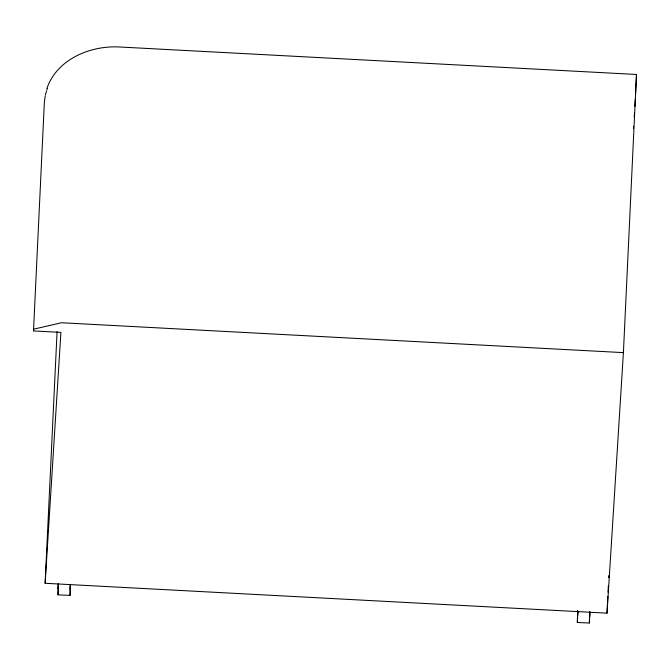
<?xml version="1.0" encoding="UTF-8"?>
<svg xmlns="http://www.w3.org/2000/svg" width="670" height="670" viewBox="0 0 670 670"><rect width="100%" height="100%" fill="white"/><g stroke="black" fill="none" stroke-linecap="round" stroke-linejoin="round"><path stroke-width="1" d="M70.509 584.349L70.032 595.395L58.005 594.868L58.307 583.478M70.032 595.395L70.308 584.952M589.843 611.97L589.374 623.008L577.339 622.48L577.649 611.09M589.374 623.008L589.675 611.618M58.315 584.265L58.215 588.813L58.382 585.279M70.35 584.868L70.241 589.441L70.417 585.89M577.682 610.973L577.548 616.433L577.8 610.923M589.684 612.481L589.575 617.062L589.751 613.502M58.474 583.821L58.005 594.868M577.816 611.442L577.339 622.48M46.942 88.356C57.034 59.035 90.701 45.258 119.838 47.001L636.5 74.471L623.41 352.629L607.02 613.159L45.125 583.277L57.076 331.658M45.125 583.277L60.911 332.379L33.5 330.921L44.346 102.611L45.192 96.103M607.02 613.159L607.816 596.451M608.017 592.28L608.31 586.016M608.703 577.657L608.804 575.572M635.495 94.981L636.5 74.471M33.5 330.921L33.609 329.171L61.514 322.747L623.41 352.629M633.468 128.305L633.594 126.22M634.188 116.848L634.448 112.686M634.842 106.438L635.302 99.152M45.325 95.115L46.532 91.103M46.833 90.107L47.294 88.574"/></g></svg>
